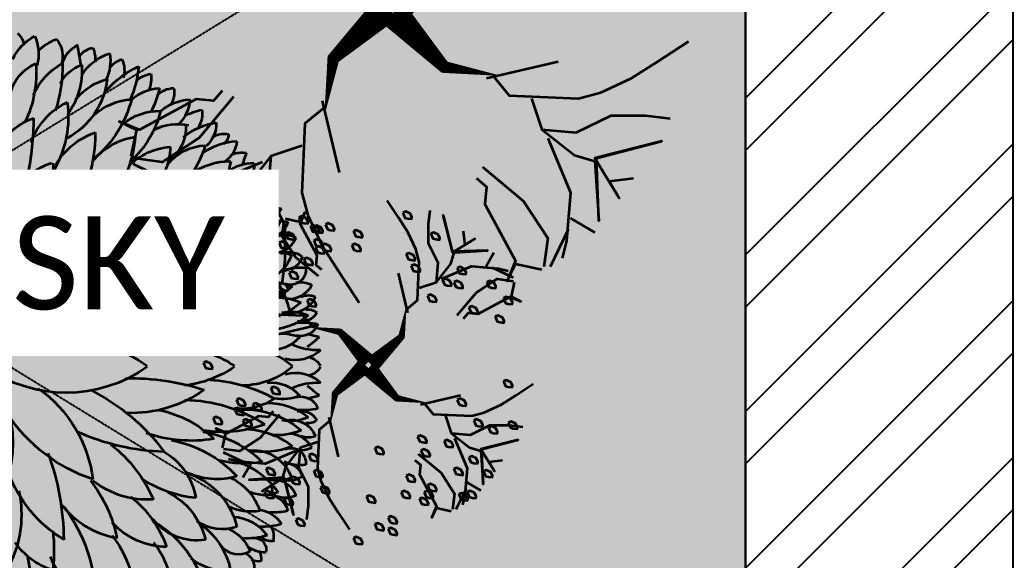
# Model space of a CAD drawing. Header units: millimetres. Extents: x -176651 to 424033, y -469666 to 486614.
# Drawn here: x 230429 to 231282, y 53756 to 54221 of the extents above; entities that cross this region are included whole.
import ezdxf

# ---------------------------------------------------------------- set-up
doc = ezdxf.new("R2010")
doc.units = ezdxf.units.MM
doc.linetypes.add('1625_West Villa$0$DASHED', pattern=[0.75, 0.5, -0.25])
for name, color, linetype in [('1625_West Villa$0$ad-Elevation 10', 8, 'Continuous'), ('1625_West Villa$0$ad-Furniture', 8, 'Continuous'), ('1625_West Villa$0$ad-Text main', 8, 'Continuous'), ('1625_West Villa$0$ad-Toilet fixtures', 8, 'Continuous'), ('1625_West Villa$0$ad-Wall', 8, 'Continuous'), ('1625_West Villa$0$ad-Wall hatch', 8, 'Continuous')]:
    doc.layers.add(name, color=color, linetype=linetype)
doc.layers.add('1625_West Villa$0$ad-Landscape', color=8, linetype='Continuous', lineweight=35)
doc.styles.add('1625_West Villa$0$Standard', font='calibril.ttf')

# ---------------------------------------------------------------- blocks, each defined once
blk = doc.blocks.new('1625_West Villa$0$A$C61BE7BBE')
at = {"layer": '1625_West Villa$0$ad-Landscape', "color": 2}
for centre, radius, start, end in [((1.354, 7.397), 3.502, 347.9948, 0.0176), ((3.701, 7.206), 1.936, 322.5885, 0.2685), ((6.135, 4.995), 1.708, 121.6282, 159.5254), ((1.981, 6.477), 3.258, 339.8575, 359.5136), ((3.12, 5.219), 1.476, 319.5678, 40.4322), ((3.965, 5.887), 1.654, 305.1459, 352.929), ((6.764, 6.473), 1.411, 279.6586, 314.4053), ((6.598, 2.448), 2.891, 91.7421, 114.3259), ((4.426, 6.873), 2.589, 296.3796, 323.6291), ((6.965, 6.369), 1.948, 273.7396, 298.8178), ((5.27, 5.686), 1.766, 234.4662, 305.5338), ((3.12, 3.292), 1.476, 319.5678, 40.4322), ((3.965, 2.623), 1.654, 7.071, 54.8541), ((6.248, 4.776), 2.052, 213.3645, 251.7788), ((7.249, 4.953), 1.529, 260.073, 290.392), ((6.764, 2.037), 1.411, 45.5947, 80.3414), ((1.981, 2.033), 3.258, 0.4864, 20.1425), ((6.135, 3.515), 1.708, 200.4746, 238.3718), ((6.502, 1.998), 0.955, 13.7428, 70.7401), ((4.256, 1.756), 1.688, 11.0285, 38.5633), ((3.27, 2.38), 1.434, 333.1598, 12.1138), ((6.137, 1.843), 0.921, 13.6684, 62.8823), ((6.099, 3.165), 1.102, 216.0391, 260.2682), ((3.701, 1.304), 1.936, 359.7315, 37.4115), ((3.133, 1.927), 1.983, 352.8697, 7.1303), ((5.387, 2.555), 0.928, 214.9166, 251.0505), ((4.685, 1.234), 1.463, 4.5397, 37.072), ((1.354, 1.113), 3.502, 359.9824, 12.0052), ((5.941, 2.176), 0.932, 201.0147, 251.0085), ((3.948, 1.094), 1.349, 352.2305, 30.013), ((5.648, 1.701), 0.868, 198.6878, 245.2839), ((4.822, 0.51), 0.974, 6.4669, 61.6556), ((5.967, 1.333), 0.735, 220.3866, 256.092)]:
    blk.add_arc(centre, radius, start, end, dxfattribs=at)
at = {"layer": '1625_West Villa$0$ad-Landscape', "color": 76}
for centre, radius, start, end in [((5.941, 6.334), 0.932, 108.9915, 158.9853), ((4.685, 7.277), 1.463, 322.928, 355.4603), ((5.572, 7.514), 1.53, 304.2544, 342.4095), ((5.69, 7.069), 0.898, 319.4924, 357.6991), ((5.387, 5.955), 0.928, 108.9495, 145.0834), ((3.133, 6.584), 1.983, 352.8697, 7.1303), ((7.331, 6.057), 0.795, 88.4481, 127.5281), ((6.41, 7.032), 0.96, 303.4494, 349.1419), ((7.462, 6.792), 0.186, 299.0055, 11.7638), ((3.27, 6.13), 1.434, 347.8862, 26.8402), ((7.697, 6.557), 0.168, 76.8191, 120.1098), ((7.568, 6.693), 0.17, 323.7235, 9.2863), ((6.544, 5.613), 0.927, 90.1716, 138.2607), ((5.2, 7.022), 1.425, 308.2279, 340.2669), ((7.453, 6.365), 0.273, 57.8448, 144.6011), ((7.11, 6.791), 0.525, 291.9719, 338.1743), ((7.791, 6.233), 0.379, 89.0458, 126.1809), ((7.653, 6.576), 0.148, 278.297, 13.9033), ((6.099, 5.346), 1.102, 99.7318, 143.9609), ((4.256, 6.754), 1.688, 321.4367, 348.9715), ((6.918, 5.764), 0.695, 80.6567, 141.7175), ((6.137, 6.667), 0.921, 297.1177, 346.3316), ((7.567, 5.641), 0.793, 71.9877, 94.4337), ((7.866, 6.286), 0.183, 77.9287, 128.8575), ((7.656, 6.411), 0.239, 327.6824, 13.2452), ((6.502, 6.512), 0.955, 289.2599, 346.2572), ((7.245, 5.774), 0.544, 70.202, 126.221), ((7.347, 6.73), 0.573, 273.6266, 324.2365), ((7.751, 5.473), 0.814, 72.4778, 93.2362), ((7.637, 6.498), 0.437, 278.927, 325.2152), ((7.613, 5.388), 0.705, 81.247, 114.3965), ((7.032, 6.318), 0.727, 296.203, 341.3292), ((7.81, 6.149), 0.271, 257.551, 346.3454), ((7.889, 5.226), 0.879, 77.9266, 92.9974), ((6.296, 4.831), 1.111, 86.0484, 128.3502), ((4.747, 6.643), 1.772, 307.9554, 336.5901), ((7.056, 4.425), 1.503, 95.6253, 123.1332), ((6.084, 6.056), 0.836, 300.6803, 350.6952), ((8.042, 5.642), 0.279, 60.3623, 119.6377), ((7.115, 6.425), 1.015, 288.9376, 325.3584), ((7.774, 5.441), 0.443, 66.5632, 113.4368), ((7.846, 6.043), 0.37, 283.9638, 334.6363), ((6.248, 3.734), 2.052, 108.2212, 146.6355), ((7.178, 4.791), 0.892, 73.6401, 116.0812), ((7.637, 5.826), 0.508, 265.6371, 341.6343), ((7.942, 5.275), 0.428, 65.5975, 107.5893), ((8.086, 5.419), 0.285, 53.2838, 111.6454), ((6.314, 6.693), 1.53, 280.88, 316.8447), ((8.049, 5.695), 0.213, 263.9314, 347.1466), ((7.522, 4.057), 1.427, 80.7451, 103.0431), ((8.234, 4.962), 0.544, 82.7166, 112.3542), ((8.11, 5.482), 0.193, 249.404, 5.8133), ((7.772, 4.425), 0.914, 66.6856, 101.9827), ((8.049, 5.482), 0.386, 278.1128, 328.8491), ((8.226, 5.008), 0.314, 60.8349, 98.4067), ((6.855, 3.425), 1.771, 80.79, 108.9313), ((6.158, 6.193), 1.415, 281.8912, 313.8777), ((7.486, 6.11), 1.065, 272.7479, 307.4895), ((8.333, 4.921), 0.235, 66.9546, 113.0454), ((7.249, 3.557), 1.529, 69.608, 99.927), ((7.532, 5.895), 1.093, 263.8281, 310.4783), ((7.958, 4.448), 0.678, 65.2948, 98.4443), ((8.107, 5.278), 0.348, 259.2126, 336.0816), ((6.75, 6.553), 1.873, 270.6495, 303.447), ((8.111, 4.422), 0.526, 65.037, 102.6088), ((8.25, 5.034), 0.214, 255.3103, 332.8065), ((8.333, 4.809), 0.166, 49.7168, 100.6456), ((6.096, 3.256), 1.59, 54.6574, 92.1931), ((7.477, 4.034), 0.76, 55.7746, 95.8794), ((7.823, 5.52), 0.803, 269.2102, 309.3859), ((8.234, 4.876), 0.238, 256.9971, 338.7719), ((8.264, 3.924), 0.887, 77.5296, 94.4585), ((8.004, 4.104), 0.567, 66.9564, 100.106), ((8.73, 5.884), 1.285, 251.9995, 258.3628), ((5.27, 2.824), 1.766, 54.4662, 125.5338), ((6.107, 7.288), 2.882, 268.2827, 288.3895), ((7.86, 4.946), 0.486, 264.4297, 318.861), ((8.441, 5.194), 0.734, 243.983, 273.5711), ((7.295, 5.881), 1.72, 306.4839, 313.13), ((6.596, 3.086), 1.423, 55.6803, 82.958), ((7.484, 3.489), 1.009, 49.8945, 88.7438), ((8.17, 4.791), 0.456, 253.7631, 313.9118), ((8.289, 4.155), 0.224, 28.4336, 74.6891), ((6.596, 5.425), 1.423, 277.042, 304.3197), ((7.484, 5.021), 1.009, 271.2562, 310.1055), ((8.17, 3.72), 0.456, 46.0882, 106.2369), ((8.289, 4.356), 0.224, 285.3109, 331.5664), ((6.107, 1.222), 2.882, 71.6105, 91.7173), ((6.965, 2.141), 1.948, 61.1822, 86.2604), ((7.86, 3.564), 0.486, 41.139, 95.5703), ((8.441, 3.316), 0.734, 86.4289, 116.017), ((4.426, 1.638), 2.589, 36.3709, 63.6204), ((6.096, 5.254), 1.59, 267.8069, 305.3426), ((7.295, 2.629), 1.72, 46.87, 53.5161), ((6.75, 1.957), 1.873, 56.553, 89.3505), ((7.477, 4.476), 0.76, 264.1206, 304.2254), ((7.823, 2.99), 0.803, 50.6141, 90.7898), ((8.004, 4.407), 0.567, 259.894, 293.0436), ((8.234, 3.634), 0.238, 21.2281, 103.0029), ((8.73, 2.626), 1.285, 101.6372, 108.0005), ((6.158, 2.317), 1.415, 46.1223, 78.1088), ((7.532, 2.615), 1.093, 49.5217, 96.1719), ((8.264, 4.586), 0.887, 265.5415, 282.4704), ((8.25, 3.476), 0.214, 27.1935, 104.6897), ((8.111, 4.088), 0.526, 257.3912, 294.963), ((8.107, 3.233), 0.348, 23.9184, 100.7874), ((8.333, 3.701), 0.166, 259.3544, 310.2832), ((6.598, 6.063), 2.891, 245.6741, 268.2579), ((6.855, 5.085), 1.771, 251.0687, 279.21), ((7.486, 2.401), 1.065, 52.5105, 87.2521), ((7.958, 4.063), 0.678, 261.5557, 294.7052), ((8.049, 3.028), 0.386, 31.1509, 81.8872), ((6.314, 1.817), 1.53, 43.1553, 79.12), ((8.333, 3.59), 0.235, 246.9546, 293.0454), ((4.747, 1.868), 1.772, 23.4099, 52.0446), ((6.084, 2.454), 0.836, 9.3048, 59.3197), ((7.772, 4.085), 0.914, 258.0173, 293.3144), ((7.637, 2.685), 0.508, 18.3657, 94.3629), ((8.11, 3.029), 0.193, 354.1867, 110.596), ((8.226, 3.502), 0.314, 261.5933, 299.1651), ((7.522, 4.454), 1.427, 256.9569, 279.2549), ((7.115, 2.086), 1.015, 34.6416, 71.0624), ((8.234, 3.548), 0.544, 247.6458, 277.2834), ((8.049, 2.816), 0.213, 12.8534, 96.0686), ((7.178, 3.719), 0.892, 243.9188, 286.3599), ((6.296, 3.68), 1.111, 231.6498, 273.9516), ((7.056, 4.085), 1.503, 236.8668, 264.3747), ((7.032, 2.193), 0.727, 18.6708, 63.797), ((7.942, 3.235), 0.428, 252.4107, 294.4025), ((7.846, 2.468), 0.37, 25.3637, 76.0362), ((8.086, 3.092), 0.285, 248.3546, 306.7162), ((7.774, 3.069), 0.443, 246.5632, 293.4368), ((5.2, 1.488), 1.425, 19.7331, 51.7721), ((7.81, 2.361), 0.271, 13.6546, 102.449), ((8.042, 2.868), 0.279, 240.3623, 299.6377), ((7.613, 3.122), 0.705, 245.6035, 278.753), ((7.637, 2.012), 0.437, 34.7848, 81.073), ((7.889, 3.285), 0.879, 267.0026, 282.0734), ((6.544, 2.897), 0.927, 221.7393, 269.8284), ((6.918, 2.747), 0.695, 218.2825, 279.3433), ((7.245, 2.736), 0.544, 233.779, 289.798), ((6.41, 1.479), 0.96, 10.8581, 56.5506), ((7.347, 1.78), 0.573, 35.7635, 86.3734), ((5.572, 0.996), 1.53, 17.5905, 55.7456), ((7.11, 1.72), 0.525, 21.8257, 68.0281), ((7.751, 3.038), 0.814, 266.7638, 287.5222), ((7.656, 2.1), 0.239, 346.7548, 32.3176), ((5.69, 1.441), 0.898, 2.3009, 40.5076), ((7.567, 2.869), 0.793, 265.5663, 288.0123), ((7.653, 1.935), 0.148, 346.0967, 81.703), ((7.866, 2.224), 0.183, 231.1425, 282.0713), ((7.453, 2.146), 0.273, 215.3989, 302.1552), ((7.791, 2.278), 0.379, 233.8191, 270.9542), ((7.568, 1.817), 0.17, 350.7137, 36.2765), ((7.331, 2.454), 0.795, 232.4719, 271.5519), ((7.63, 2.168), 0.488, 230.8294, 271.5989), ((7.462, 1.718), 0.186, 348.2362, 60.9945), ((7.697, 1.953), 0.168, 239.8902, 283.1809), ((6.269, 2.186), 0.846, 218.4928, 261.4291), ((6.645, 2.296), 0.821, 225.1229, 265.9267), ((5.257, 0.731), 1.242, 13.527, 48.3981), ((7.056, 2.103), 0.645, 219.1564, 267.7817), ((6.242, 1.223), 0.544, 358.2486, 50.6804), ((7.076, 1.368), 0.356, 6.207, 55.7181), ((8.954, 2.075), 1.496, 194.5537, 200.4136), ((4.731, 0.533), 1.408, 14.0868, 50.7518), ((7.448, 2.165), 0.759, 233.8433, 268.585), ((7.498, 1.948), 0.399, 250.941, 277.7273), ((5.157, 1.932), 0.874, 211.4049, 249.8192), ((6.797, 1.185), 0.372, 357.6019, 47.961), ((7.172, 1.322), 0.15, 357.4703, 53.8096), ((6.679, 1.831), 0.643, 243.0761, 282.3855), ((7.298, 2.023), 0.863, 231.0238, 261.3872), ((7.268, 1.585), 0.274, 237.9754, 281.2662), ((3.433, 0.538), 1.458, 355.3381, 25.5558), ((6.451, 1.751), 0.73, 230.8151, 271.0506), ((6.372, 0.859), 0.461, 2.3648, 45.5832), ((6.702, 1.06), 0.289, 349.0778, 34.6406), ((3.459, 0.458), 1.765, 358.7548, 18.6115), ((4.454, 0.491), 1.016, 356.9811, 35.1502), ((6.139, 1.638), 0.764, 227.3855, 266.8116), ((5.158, 0.459), 1.32, 11.9389, 26.2186), ((6.865, 1.498), 0.621, 229.7759, 266.9333), ((7.289, 2.251), 1.281, 246.1435, 256.2848), ((6.349, 0.787), 0.289, 349.0778, 34.6406), ((5.116, 0.942), 0.57, 186.6723, 246.2687), ((5.613, 1.146), 0.824, 203.2196, 241.7797), ((6.688, 1.555), 1.205, 219.6176, 245.5256), ((4.709, 0.304), 1.488, 5.9725, 22.7074), ((6.483, 1.312), 0.581, 228.3364, 266.6749), ((5.936, 0.604), 0.41, 352.3277, 23.6108), ((6.646, 1.061), 0.329, 226.2451, 267.6854), ((5.626, 0.9), 0.488, 207.4375, 251.1826), ((6.401, 0.901), 0.356, 226.8629, 260.3692), ((6.003, 0.892), 0.625, 211.2577, 253.0883), ((5.277, 0.386), 0.552, 350.4856, 25.4529), ((5.695, 0.504), 0.311, 333.8191, 18.7871), ((4.386, 0.3), 0.535, 335.1905, 15.2068), ((4.884, 0.331), 0.342, 320.1793, 18.6746), ((5.57, 0.511), 0.358, 194.3796, 245.6782), ((-1.623, 1.582), 7.168, 348.7597, 350.8333), ((5.296, 0.367), 0.343, 334.8223, 6.1053), ((6.065, 0.656), 0.302, 216.3212, 252.6008), ((5.149, 0.614), 0.606, 204.0272, 242.7305), ((5.424, 0.802), 0.743, 227.0323, 248.1406), ((5.658, 0.485), 0.269, 215.0422, 258.9599), ((4.509, 0.209), 0.225, 310.8443, 353.759)]:
    blk.add_arc(centre, radius, start, end, dxfattribs=at)
blk = doc.blocks.new('1625_West Villa$0$A$C1DD67A25')
at = {"layer": '1625_West Villa$0$ad-Landscape'}
for points in [[(362.2, 368.8, 36.2, 14.5, 0), (424, 434.3, 14.5, 0.724, 0), (490.5, 444.8, 0, 0, 0), (450.9, 444.8, 0, 0, 0), (475.6, 527.6, 0, 0, 0), (470.7, 544.9, 0, 0, 0), (382.1, 603.6, 0, 0, 0), (406.7, 583.1, 0, 0, 0), (362.2, 579.4, 0, 0, 0), (406.7, 583.1, 0, 0, 0), (470.7, 544.9, 0, 0, 0), (436.3, 652.2, 0, 0, 0), (485.7, 696.8, 0, 0, 0), (433.7, 652.2, 0, 0, 0), (421.4, 696.8, 0, 0, 0), (428.8, 717.7, 0, 0, 0), (416.5, 696.8, 0, 0, 0), (374.6, 720.9, 0, 0, 0), (416.5, 696.8, 0, 0, 0), (325.2, 724.6, 0, 0, 0)], [(355.7, 362.2, 36.2, 14.5, 0), (290.2, 424, 14.5, 0.724, 0), (279.7, 490.5, 0, 0, 0), (279.7, 450.9, 0, 0, 0), (197, 475.6, 0, 0, 0), (179.7, 470.7, 0, 0, 0), (121, 382.1, 0, 0, 0), (141.5, 406.7, 0, 0, 0), (145.1, 362.2, 0, 0, 0), (141.5, 406.7, 0, 0, 0), (179.7, 470.7, 0, 0, 0), (72.3, 436.3, 0, 0, 0), (27.7, 485.7, 0, 0, 0), (72.3, 433.7, 0, 0, 0), (27.7, 421.4, 0, 0, 0), (6.8, 428.8, 0, 0, 0), (27.7, 416.5, 0, 0, 0), (3.6, 374.6, 0, 0, 0), (27.7, 416.5, 0, 0, 0), (0, 325.2, 0, 0, 0)], [(368.8, 362.3, 36.2, 14.5, 0), (434.3, 300.6, 14.5, 0.724, 0), (444.8, 234, 0, 0, 0), (444.8, 273.6, 0, 0, 0), (527.6, 249, 0, 0, 0), (544.9, 253.8, 0, 0, 0), (603.6, 342.5, 0, 0, 0), (583.1, 317.8, 0, 0, 0), (579.4, 362.3, 0, 0, 0), (583.1, 317.8, 0, 0, 0), (544.9, 253.8, 0, 0, 0), (652.2, 288.3, 0, 0, 0), (696.8, 238.9, 0, 0, 0), (652.2, 290.9, 0, 0, 0), (696.8, 303.2, 0, 0, 0), (717.7, 295.7, 0, 0, 0), (696.8, 308.1, 0, 0, 0), (720.9, 350, 0, 0, 0), (696.8, 308.1, 0, 0, 0), (724.6, 399.3, 0, 0, 0)], [(362.3, 355.7, 36.2, 14.5, 0), (300.6, 290.2, 14.5, 0.724, 0), (234, 279.7, 0, 0, 0), (273.6, 279.7, 0, 0, 0), (249, 197, 0, 0, 0), (253.8, 179.7, 0, 0, 0), (342.5, 121, 0, 0, 0), (317.8, 141.5, 0, 0, 0), (362.3, 145.1, 0, 0, 0), (317.8, 141.5, 0, 0, 0), (253.8, 179.7, 0, 0, 0), (288.3, 72.3, 0, 0, 0), (238.9, 27.7, 0, 0, 0), (290.9, 72.3, 0, 0, 0), (303.2, 27.7, 0, 0, 0), (295.7, 6.8, 0, 0, 0), (308.1, 27.7, 0, 0, 0), (350, 3.6, 0, 0, 0), (308.1, 27.7, 0, 0, 0), (399.3, 0, 0, 0, 0)]]:
    blk.add_lwpolyline(points, format="xyseb", dxfattribs=at)
for points in [[(329.8, 738.4), (334.2, 748.9), (340.5, 750.7), (348.7, 751.6), (349.4, 748), (345.6, 740.1), (336.1, 735.7)], [(376.3, 708.2), (380.7, 718.7), (387, 720.5), (395.2, 721.4), (395.9, 717.8), (392, 709.9), (382.6, 705.5)], [(405, 718.3), (409.4, 728.8), (415.7, 730.6), (423.9, 731.5), (424.5, 727.9), (420.7, 720), (411.3, 715.6)], [(204.6, 698.2), (209, 708.8), (215.3, 710.5), (223.5, 711.4), (224.1, 707.8), (220.3, 700), (210.9, 695.5)], [(405, 693.2), (409.4, 703.8), (415.7, 705.5), (423.9, 706.4), (424.5, 702.9), (420.7, 695), (411.3, 690.6)], [(136.6, 638.1), (141, 648.7), (147.3, 650.4), (155.5, 651.3), (156.1, 647.7), (152.3, 639.9), (142.9, 635.4)], [(179.5, 653.1), (183.9, 663.6), (190.2, 665.4), (198.4, 666.3), (199, 662.7), (195.2, 654.8), (185.8, 650.4)], [(358.4, 648.1), (362.8, 658.7), (369.1, 660.4), (377.3, 661.3), (378, 657.7), (374.2, 649.8), (364.7, 645.4)], [(433.6, 638.1), (438, 648.7), (444.3, 650.4), (452.5, 651.3), (453.2, 647.7), (449.4, 639.9), (439.9, 635.4)], [(473, 653.1), (477.4, 663.6), (483.7, 665.4), (491.9, 666.3), (492.5, 662.7), (488.7, 654.8), (479.3, 650.4)], [(483.7, 638.1), (488, 648.7), (494.3, 650.4), (502.5, 651.3), (503.2, 647.7), (499.4, 639.9), (490, 635.4)], [(558.8, 643.1), (563.2, 653.7), (569.5, 655.4), (577.7, 656.3), (578.3, 652.7), (574.5, 644.8), (565.1, 640.4)], [(576.7, 638.1), (581.1, 648.7), (587.4, 650.4), (595.6, 651.3), (596.2, 647.7), (592.4, 639.9), (583, 635.4)], [(258.3, 628), (262.7, 638.6), (269, 640.3), (277.2, 641.2), (277.8, 637.7), (274, 629.8), (264.6, 625.4)], [(490.9, 623), (495.3, 633.6), (501.5, 635.3), (509.7, 636.3), (510.4, 632.7), (506.6, 624.8), (497.2, 620.4)], [(193.8, 608), (198.2, 618.5), (204.5, 620.2), (212.7, 621.2), (213.4, 617.6), (209.6, 609.7), (200.1, 605.3)], [(243.9, 593), (248.3, 603.5), (254.6, 605.3), (262.8, 606.2), (263.5, 602.6), (259.7, 594.7), (250.2, 590.3)], [(444.3, 603), (448.7, 613.5), (455, 615.3), (463.2, 616.2), (463.9, 612.6), (460, 604.7), (450.6, 600.3)], [(612.5, 593), (616.8, 603.5), (623.1, 605.3), (631.3, 606.2), (632, 602.6), (628.2, 594.7), (618.8, 590.3)], [(140.2, 588), (144.5, 598.6), (150.8, 600.3), (159, 601.2), (159.7, 597.6), (155.9, 589.7), (146.4, 585.3)], [(548.1, 588), (552.5, 598.6), (558.8, 600.3), (567, 601.2), (567.6, 597.6), (563.8, 589.7), (554.4, 585.3)], [(233.2, 557.8), (237.6, 568.4), (243.9, 570.1), (252.1, 571.1), (252.7, 567.5), (248.9, 559.6), (239.5, 555.2)], [(476.5, 547.9), (480.9, 558.4), (487.2, 560.2), (495.4, 561.1), (496.1, 557.5), (492.3, 549.6), (482.8, 545.2)], [(580.3, 562.9), (584.7, 573.5), (591, 575.2), (599.2, 576.2), (599.9, 572.6), (596.1, 564.7), (586.6, 560.3)], [(376.3, 542.9), (380.7, 553.4), (387, 555.2), (395.2, 556.1), (395.9, 552.5), (392, 544.6), (382.6, 540.2)], [(526.6, 527.8), (531, 538.3), (537.3, 540.1), (545.5, 541), (546.2, 537.4), (542.4, 529.5), (532.9, 525.1)], [(469.3, 517.8), (473.7, 528.4), (480, 530.1), (488.2, 531), (488.9, 527.4), (485.1, 519.5), (475.6, 515.1)], [(90, 482.8), (94.4, 493.3), (100.7, 495.1), (108.9, 496), (109.6, 492.4), (105.8, 484.5), (96.3, 480.1)], [(591, 482.8), (595.4, 493.3), (601.7, 495.1), (609.9, 496), (610.6, 492.4), (606.7, 484.5), (597.3, 480.1)], [(623.2, 497.7), (627.6, 508.3), (633.9, 510), (642.1, 511), (642.8, 507.4), (639, 499.5), (629.5, 495.1)], [(666.1, 487.8), (670.5, 498.3), (676.8, 500.1), (685, 501), (685.7, 497.4), (681.9, 489.5), (672.4, 485.1)], [(25.7, 477.7), (30.1, 488.2), (36.4, 490), (44.6, 490.9), (45.2, 487.3), (41.4, 479.4), (32, 475)], [(72.1, 457.7), (76.5, 468.3), (82.8, 470), (91, 470.9), (91.7, 467.3), (87.9, 459.5), (78.4, 455)], [(111.6, 447.6), (116, 458.2), (122.3, 459.9), (130.5, 460.8), (131.1, 457.2), (127.3, 449.4), (117.9, 444.9)], [(75.8, 437.6), (80.2, 448.2), (86.5, 449.9), (94.7, 450.9), (95.3, 447.3), (91.5, 439.4), (82.1, 435)], [(555.2, 437.6), (559.6, 448.2), (565.9, 449.9), (574.1, 450.9), (574.8, 447.3), (571, 439.4), (561.5, 435)], [(150.9, 412.6), (155.3, 423.1), (161.6, 424.9), (169.8, 425.8), (170.5, 422.2), (166.7, 414.3), (157.2, 409.9)], [(655.4, 397.5), (659.8, 408.1), (666.1, 409.8), (674.3, 410.7), (675, 407.1), (671.2, 399.2), (661.7, 394.8)], [(4.2, 357.5), (8.6, 368), (14.9, 369.8), (23.1, 370.7), (23.8, 367.1), (20, 359.2), (10.5, 354.8)], [(40, 292.3), (44.4, 302.8), (50.7, 304.6), (58.9, 305.5), (59.6, 301.9), (55.7, 294), (46.3, 289.6)], [(111.6, 272.2), (116, 282.8), (122.3, 284.5), (130.5, 285.4), (131.1, 281.8), (127.3, 273.9), (117.9, 269.5)], [(637.6, 257.2), (641.9, 267.8), (648.2, 269.5), (656.4, 270.5), (657.1, 266.9), (653.3, 259), (643.9, 254.6)], [(47.1, 232.2), (51.5, 242.7), (57.8, 244.5), (66, 245.4), (66.7, 241.8), (62.9, 233.9), (53.4, 229.5)], [(580.3, 237.2), (584.7, 247.7), (591, 249.5), (599.2, 250.4), (599.9, 246.8), (596.1, 238.9), (586.6, 234.5)], [(100.8, 212.1), (105.2, 222.7), (111.5, 224.4), (119.7, 225.3), (120.4, 221.7), (116.5, 213.8), (107.1, 209.4)], [(229.6, 222.1), (234, 232.6), (240.3, 234.4), (248.5, 235.3), (249.2, 231.7), (245.3, 223.8), (235.9, 219.4)], [(490.9, 212.1), (495.3, 222.7), (501.5, 224.4), (509.7, 225.3), (510.4, 221.7), (506.6, 213.8), (497.2, 209.4)], [(655.4, 217.1), (659.8, 227.6), (666.1, 229.4), (674.3, 230.3), (675, 226.7), (671.2, 218.8), (661.7, 214.4)], [(90, 192), (94.4, 202.6), (100.7, 204.3), (108.9, 205.3), (109.6, 201.7), (105.8, 193.8), (96.3, 189.4)], [(97.2, 187), (101.6, 197.6), (107.9, 199.3), (116.1, 200.3), (116.8, 196.7), (113, 188.8), (103.5, 184.4)], [(161.6, 197), (166, 207.6), (172.3, 209.3), (180.5, 210.2), (181.2, 206.6), (177.3, 198.8), (167.9, 194.4)], [(168.8, 187), (173.2, 197.6), (179.5, 199.3), (187.7, 200.3), (188.4, 196.7), (184.5, 188.8), (175.1, 184.4)], [(548.1, 182.1), (552.5, 192.6), (558.8, 194.4), (567, 195.3), (567.6, 191.7), (563.8, 183.8), (554.4, 179.4)], [(619.7, 182.1), (624.1, 192.6), (630.4, 194.4), (638.6, 195.3), (639.2, 191.7), (635.4, 183.8), (626, 179.4)], [(190.3, 162), (194.7, 172.5), (201, 174.3), (209.2, 175.2), (209.8, 171.6), (206, 163.7), (196.6, 159.3)], [(523, 177.1), (527.4, 187.6), (533.7, 189.4), (541.9, 190.3), (542.5, 186.7), (538.7, 178.8), (529.3, 174.4)], [(25.7, 152), (30.1, 162.6), (36.4, 164.3), (44.6, 165.2), (45.2, 161.6), (41.4, 153.7), (32, 149.3)], [(93.7, 157), (98.1, 167.6), (104.4, 169.3), (112.6, 170.2), (113.2, 166.6), (109.4, 158.7), (100, 154.3)], [(455.1, 146.9), (459.5, 157.5), (465.8, 159.2), (474, 160.1), (474.6, 156.5), (470.8, 148.6), (461.4, 144.2)], [(555.2, 152), (559.6, 162.6), (565.9, 164.3), (574.1, 165.2), (574.8, 161.6), (571, 153.7), (561.5, 149.3)], [(222.5, 131.9), (226.9, 142.5), (233.2, 144.2), (241.4, 145.2), (242, 141.6), (238.2, 133.7), (228.8, 129.3)], [(444.3, 121.8), (448.7, 132.4), (455, 134.1), (463.2, 135.1), (463.9, 131.5), (460, 123.6), (450.6, 119.2)], [(168.8, 96.8), (173.2, 107.3), (179.5, 109.1), (187.7, 110), (188.4, 106.4), (184.5, 98.5), (175.1, 94.1)], [(247.5, 106.9), (251.9, 117.4), (258.2, 119.2), (266.4, 120.1), (267.1, 116.5), (263.2, 108.6), (253.8, 104.2)], [(261.8, 101.9), (266.2, 112.4), (272.5, 114.2), (280.7, 115.1), (281.4, 111.5), (277.6, 103.6), (268.1, 99.2)], [(326.3, 101.9), (330.7, 112.4), (337, 114.2), (345.2, 115.1), (345.8, 111.5), (342, 103.6), (332.6, 99.2)], [(133, 81.8), (137.4, 92.4), (143.7, 94.1), (151.9, 95), (152.6, 91.4), (148.8, 83.6), (139.3, 79.1)], [(183.1, 76.8), (187.5, 87.4), (193.8, 89.1), (202, 90.1), (202.7, 86.5), (198.9, 78.6), (189.4, 74.2)], [(243.9, 91.8), (248.3, 102.4), (254.6, 104.1), (262.8, 105), (263.5, 101.4), (259.7, 93.5), (250.2, 89.1)], [(498, 76.8), (502.4, 87.4), (508.7, 89.1), (516.9, 90.1), (517.5, 86.5), (513.7, 78.6), (504.3, 74.2)], [(236.8, 61.7), (241.2, 72.3), (247.5, 74), (255.7, 75), (256.4, 71.4), (252.6, 63.5), (243.1, 59.1)], [(243.9, 61.7), (248.3, 72.3), (254.6, 74), (262.8, 75), (263.5, 71.4), (259.7, 63.5), (250.2, 59.1)], [(269, 56.8), (273.3, 67.3), (279.6, 69.1), (287.8, 70), (288.5, 66.4), (284.7, 58.5), (275.3, 54.1)], [(329.8, 71.7), (334.2, 82.3), (340.5, 84), (348.7, 84.9), (349.4, 81.4), (345.6, 73.5), (336.1, 69.1)], [(211.7, 41.7), (216.1, 52.2), (222.4, 54), (230.6, 54.9), (231.3, 51.3), (227.5, 43.4), (218, 39)], [(437.2, 31.7), (441.6, 42.3), (447.9, 44), (456.1, 44.9), (456.7, 41.3), (452.9, 33.4), (443.5, 29)]]:
    blk.add_lwpolyline(points, close=True, dxfattribs=at)
for points in [[(279.7, 483.1), (255.6, 502.9), (252, 586.7), (259.3, 613.9), (276.6, 651), (297, 682.8), (321.1, 719.8)], [(252, 529.8), (214.2, 542.2), (210.6, 584.1), (231.5, 626.3), (231.5, 668.2), (227.9, 697.7)], [(463.2, 569), (475.6, 579.4), (473.3, 600.4), (510.3, 669.1), (500.3, 693.6), (510.3, 672.7), (542.2, 679.5)], [(214.2, 542.2), (183.3, 581.8), (176, 606.5), (103.7, 611.3), (179.7, 608.7), (200.1, 687.7), (179.7, 606.5), (131.5, 636), (151.9, 623.7), (155.6, 653.2)], [(470.7, 555.3), (520.1, 596.7), (549.6, 641.8), (544.8, 676.3)], [(574.3, 631.3), (552.2, 676.3)], [(549.6, 520.8), (576.9, 586.3), (572, 644.9), (566.8, 665.9)], [(576.9, 617.7), (606.5, 634.9)], [(106.9, 576.9), (89.6, 606.5)], [(542.2, 510.3), (581.8, 541.2), (606.5, 548.5), (611.3, 620.8), (608.7, 544.9), (687.7, 524.4), (606.5, 544.9), (636, 593.1), (623.7, 572.6), (653.2, 569)], [(93.2, 574.3), (48.2, 552.2)], [(203.8, 549.6), (138.3, 576.9), (79.6, 572), (58.7, 566.8)], [(276.6, 475.6), (297, 562)], [(155.6, 463.2), (145.1, 475.6), (124.2, 473.3), (55.5, 510.3), (30.9, 500.3), (51.9, 510.3), (45, 542.2)], [(169.2, 470.7), (127.8, 520.1), (82.8, 549.6), (48.2, 544.8)], [(529.8, 472.6), (542.2, 510.3), (584.1, 513.9), (626.3, 493), (668.2, 493), (697.7, 496.7)], [(483.1, 444.8), (502.9, 468.9), (586.7, 472.6), (613.9, 465.3), (651, 448), (682.8, 427.5), (719.8, 403.4)], [(475.6, 448), (562, 427.5)], [(241.5, 279.7), (221.7, 255.6), (137.9, 252), (110.6, 259.3), (73.6, 276.6), (41.8, 297), (4.7, 321.1)], [(249, 276.6), (162.6, 297)], [(569, 261.3), (579.4, 249), (600.4, 251.2), (669.1, 214.2), (693.6, 224.3), (672.7, 214.2), (679.5, 182.4)], [(194.7, 252), (182.4, 214.2), (140.5, 210.6), (98.3, 231.5), (56.4, 231.5), (26.8, 227.9)], [(444.8, 241.5), (468.9, 221.7), (472.6, 137.9), (465.3, 110.6), (448, 73.6), (427.5, 41.8), (403.4, 4.7)], [(448, 249), (427.5, 162.6)], [(555.3, 253.8), (596.7, 204.5), (641.8, 174.9), (676.3, 179.8)], [(182.4, 214.2), (142.8, 183.3), (118.1, 176), (113.2, 103.7), (115.8, 179.7), (36.9, 200.1), (118.1, 179.7), (88.5, 131.5), (100.9, 151.9), (71.3, 155.6)], [(174.9, 203.8), (147.6, 138.3), (152.5, 79.6), (157.7, 58.7)], [(472.6, 194.7), (510.3, 182.4), (513.9, 140.5), (493, 98.3), (493, 56.4), (496.7, 26.8)], [(510.3, 182.4), (541.2, 142.8), (548.5, 118.1), (620.8, 113.2), (544.9, 115.8), (524.4, 36.9), (544.9, 118.1), (593.1, 88.5), (572.6, 100.9), (569, 71.3)], [(520.8, 174.9), (586.3, 147.6), (644.9, 152.5), (665.9, 157.7)], [(253.8, 169.2), (204.5, 127.8), (174.9, 82.8), (179.8, 48.2)], [(261.3, 155.6), (249, 145.1), (251.2, 124.2), (214.2, 55.5), (224.3, 30.9), (214.2, 51.9), (182.4, 45)], [(631.3, 150.2), (676.3, 172.3)], [(617.7, 147.6), (634.9, 118.1)], [(147.6, 106.9), (118.1, 89.6)], [(150.2, 93.2), (172.3, 48.2)]]:
    blk.add_lwpolyline(points, dxfattribs=at)
blk = doc.blocks.new('1625_West Villa$0$A$C06C421F0')
at = {"layer": '1625_West Villa$0$ad-Landscape'}
for points in [[(359.9, 366.5, 36, 14.4, 0), (421.2, 431.5, 14.4, 0.72, 0), (487.4, 441.9, 0, 0, 0), (448, 441.9, 0, 0, 0), (472.5, 524.2, 0, 0, 0), (467.7, 541.4, 0, 0, 0), (379.6, 599.7, 0, 0, 0), (404.1, 579.3, 0, 0, 0), (359.9, 575.7, 0, 0, 0), (404.1, 579.3, 0, 0, 0), (467.7, 541.4, 0, 0, 0), (433.5, 648, 0, 0, 0), (482.5, 692.3, 0, 0, 0), (430.9, 648, 0, 0, 0), (418.6, 692.3, 0, 0, 0), (426.1, 713.1, 0, 0, 0), (413.8, 692.3, 0, 0, 0), (372.2, 716.3, 0, 0, 0), (413.8, 692.3, 0, 0, 0), (323.1, 719.9, 0, 0, 0)], [(353.4, 359.9, 36, 14.4, 0), (288.3, 421.2, 14.4, 0.72, 0), (277.9, 487.4, 0, 0, 0), (277.9, 448, 0, 0, 0), (195.7, 472.5, 0, 0, 0), (178.5, 467.7, 0, 0, 0), (120.2, 379.6, 0, 0, 0), (140.6, 404.1, 0, 0, 0), (144.2, 359.9, 0, 0, 0), (140.6, 404.1, 0, 0, 0), (178.5, 467.7, 0, 0, 0), (71.9, 433.5, 0, 0, 0), (27.6, 482.5, 0, 0, 0), (71.9, 430.9, 0, 0, 0), (27.6, 418.6, 0, 0, 0), (6.8, 426.1, 0, 0, 0), (27.6, 413.8, 0, 0, 0), (3.6, 372.2, 0, 0, 0), (27.6, 413.8, 0, 0, 0), (0, 323.1, 0, 0, 0)], [(366.5, 360, 36, 14.4, 0), (431.5, 298.7, 14.4, 0.72, 0), (441.9, 232.5, 0, 0, 0), (441.9, 271.9, 0, 0, 0), (524.2, 247.4, 0, 0, 0), (541.4, 252.2, 0, 0, 0), (599.7, 340.3, 0, 0, 0), (579.3, 315.8, 0, 0, 0), (575.7, 360, 0, 0, 0), (579.3, 315.8, 0, 0, 0), (541.4, 252.2, 0, 0, 0), (648, 286.4, 0, 0, 0), (692.3, 237.4, 0, 0, 0), (648, 289, 0, 0, 0), (692.3, 301.2, 0, 0, 0), (713.1, 293.8, 0, 0, 0), (692.3, 306.1, 0, 0, 0), (716.3, 347.7, 0, 0, 0), (692.3, 306.1, 0, 0, 0), (719.9, 396.8, 0, 0, 0)]]:
    blk.add_lwpolyline(points, format="xyseb", dxfattribs=at)
for points in [[(277.9, 479.9), (254, 499.6), (250.4, 582.9), (257.6, 610), (274.8, 646.8), (295.1, 678.4), (319.1, 715.2)], [(250.4, 526.4), (212.9, 538.7), (209.3, 580.3), (230, 622.2), (230, 663.9), (226.4, 693.2)], [(212.9, 538.7), (182.1, 578), (174.9, 602.6), (103, 607.4), (178.5, 604.8), (198.9, 683.2), (178.5, 602.6), (130.6, 631.9), (151, 619.7), (154.6, 649)], [(460.3, 565.3), (472.5, 575.7), (470.3, 596.5), (507.1, 664.7), (497, 689.2), (507.1, 668.4), (538.7, 675.1)], [(467.7, 551.8), (516.7, 592.9), (546.1, 637.6), (541.3, 672)], [(570.6, 627.2), (548.7, 672)], [(546.1, 517.4), (573.2, 582.5), (568.4, 640.8), (563.2, 661.6)], [(573.2, 613.7), (602.6, 630.9)], [(538.7, 507), (578, 537.8), (602.6, 545), (607.4, 616.8), (604.8, 541.4), (683.2, 521), (602.6, 541.4), (631.9, 589.3), (619.7, 568.9), (649, 565.3)], [(106.2, 573.2), (89, 602.6)], [(92.6, 570.6), (47.9, 548.7)], [(202.5, 546.1), (137.4, 573.2), (79.1, 568.4), (58.3, 563.2)], [(274.8, 472.5), (295.1, 558.4)], [(154.6, 460.3), (144.2, 472.5), (123.4, 470.3), (55.1, 507.1), (30.7, 497), (51.5, 507.1), (44.7, 538.7)], [(168.1, 467.7), (127, 516.7), (82.3, 546.1), (47.9, 541.3)], [(526.4, 469.5), (538.7, 507), (580.3, 510.6), (622.2, 489.8), (663.9, 489.8), (693.2, 493.5)], [(479.9, 441.9), (499.6, 465.9), (582.9, 469.5), (610, 462.3), (646.8, 445.1), (678.4, 424.8), (715.2, 400.8)], [(472.5, 445.1), (558.4, 424.8)]]:
    blk.add_lwpolyline(points, dxfattribs=at)
blk = doc.blocks.new('1625_West Villa$0$A$Cfbd26d3a')
at = {"transparency": 33554559}
h = blk.add_hatch(color=74, dxfattribs=at)
h.dxf.hatch_style = 1
h.paths.add_polyline_path([(0, 960), (-1565, 960), (-1565, 0), (0, 0)])
at = {"layer": '1625_West Villa$0$ad-Elevation 10', "linetype": '1625_West Villa$0$DASHED'}
blk.add_lwpolyline([(0, 0), (-1565, 960)], dxfattribs=at)
at = {"layer": '1625_West Villa$0$ad-Toilet fixtures'}
blk.add_lwpolyline([(0, 960), (-1565, 960), (-1565, 0), (0, 0)], close=True, dxfattribs=at)
at = {"xscale": -67.90653060229484, "yscale": 67.90653060229484, "zscale": 67.90653060229484, "rotation": 180}
blk.add_blockref('1625_West Villa$0$A$C61BE7BBE', (-941.36, 676.83), dxfattribs=at)
at = {"layer": '1625_West Villa$0$ad-Landscape', "rotation": 180}
for name, p, xscale, yscale, zscale in [('1625_West Villa$0$A$C06C421F0', (-559.88, 953.6), -0.7144563243118911, 0.7144563243118911, 0.7144563243118911), ('1625_West Villa$0$A$C1DD67A25', (-467.28, 532.4), -0.3957671191590032, 0.3957671191590032, 0.3957671191590032)]:
    blk.add_blockref(name, p, dxfattribs=dict(at, xscale=xscale, yscale=yscale, zscale=zscale))
at = {"layer": '1625_West Villa$0$ad-Text main', "color": 0, "insert": (-782.57, 476.41), "char_height": 80, "width": 683.0552, "attachment_point": 5, "style": '1625_West Villa$0$Standard', "bg_fill": 2}
blk.add_mtext('OPEN TO SKY', dxfattribs=at)
at = {"layer": '1625_West Villa$0$ad-Elevation 10', "linetype": '1625_West Villa$0$DASHED'}
blk.add_lwpolyline([(-1565, 0), (0, 960)], dxfattribs=at)
blk = doc.blocks.new('1625_West Villa$0$zw$66EE')
at = {"layer": '1625_West Villa$0$ad-Landscape', "rotation": 359.9999999999998}
blk.add_blockref('1625_West Villa$0$A$Cfbd26d3a', (8310, 230), dxfattribs=at)
blk = doc.blocks.new('1625_West Villa$0$zw$6266')
at = {"layer": '1625_West Villa$0$ad-Wall hatch', "transparency": 33554610}
h = blk.add_hatch(dxfattribs=at)
h.set_pattern_fill('ANSI32', color=256, scale=10)
h.set_pattern_definition([(45, (388774.33, 102900.03), (-67.35192, 67.35192), []), (45, (388819.235, 102900.03), (-67.35192, 67.35192), [])])
h.paths.add_polyline_path([(230, 8875), (230, 9105), (0, 9105), (0, 8645), (2830, 8645), (2830, 4745), (0, 4745), (0, 0), (9240, 0), (9240, 230), (8540, 230), (8540, 4745), (4810, 4745), (4810, 4515), (4995, 4515), (4995, 3930), (5110, 3930), (5110, 4630), (8310, 4630), (8310, 3130), (6860, 3130), (6860, 3015), (8310, 3015), (8310, 230), (5110, 230), (5110, 3015), (6060, 3015), (6060, 3130), (4995, 3130), (4995, 230), (230, 230), (230, 4515), (3910, 4515), (3910, 4745), (3060, 4745), (3060, 8875)])
at = {"layer": '1625_West Villa$0$ad-Wall'}
blk.add_lwpolyline([(0, 0), (9240, 0), (9240, 230), (8540, 230), (8540, 4745), (4810, 4745), (4810, 4515), (4995, 4515), (4995, 3930), (5110, 3930), (5110, 4630), (8310, 4630), (8310, 3130), (6860, 3130), (6860, 3015), (8310, 3015), (8310, 230), (5110, 230), (5110, 3015), (6060, 3015), (6060, 3130), (4995, 3130), (4995, 230), (230, 230)], dxfattribs=at)
blk = doc.blocks.new('1625_West Villa')
at = {"layer": '1625_West Villa$0$ad-Furniture'}
blk.add_blockref('1625_West Villa$0$zw$66EE', (0, 0), dxfattribs=at)
blk.add_blockref('1625_West Villa$0$zw$6266', (0, 0))
blk = doc.blocks.new("All Plot's Villa Plans")
at = {"ltscale": 5}
blk.add_blockref('1625_West Villa', (222742.28, 53304.9), dxfattribs=at)

msp = doc.modelspace()

# ---------------------------------------------------------------- block references
at = {"ltscale": 5}
msp.add_blockref("All Plot's Villa Plans", (0, 0), dxfattribs=at)

doc.saveas('drawing.dxf')
